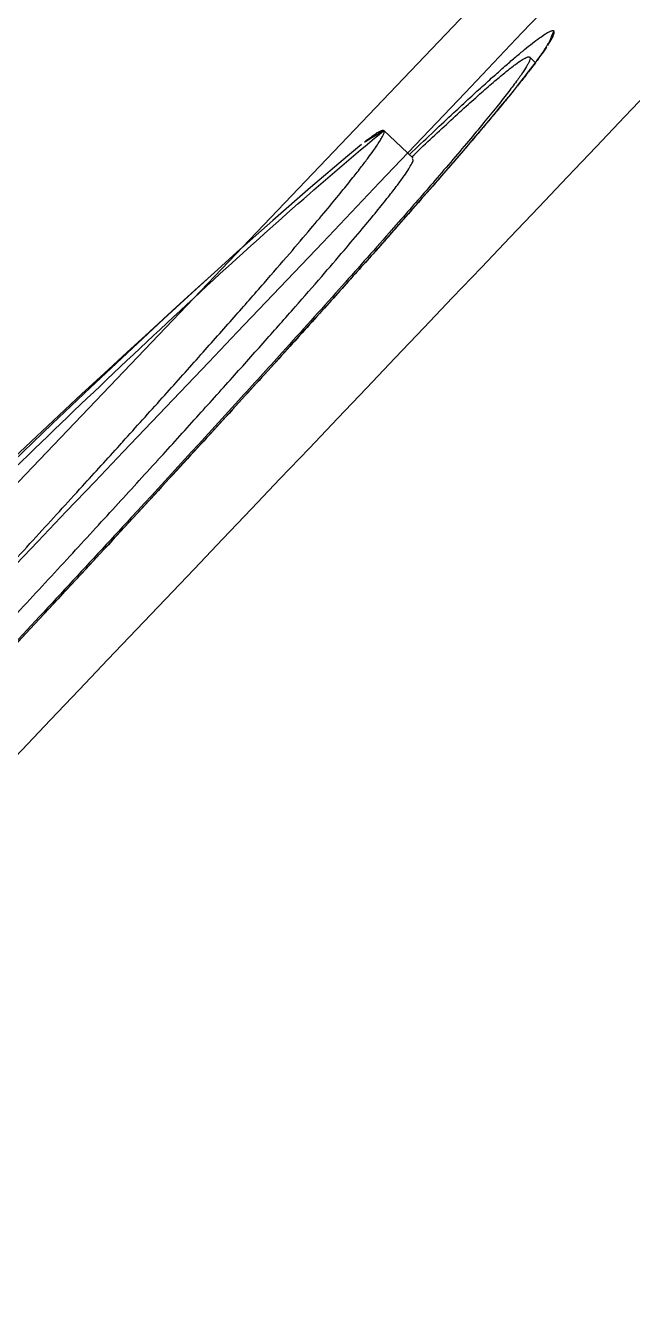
# Model space of a CAD drawing. Header units: millimetres. Extents: x 1145859089 to 1147511753, y -1047484727 to -1047247487.
# Drawn here: x 1146330907.76 to 1146330930.7, y -1047436500.66 to -1047436452.16 of the extents above; entities that cross this region are included whole.
import ezdxf
from ezdxf.xclip import XClip

# ---------------------------------------------------------------- set-up
doc = ezdxf.new("R2010")
doc.units = ezdxf.units.MM
doc.header["$LTSCALE"] = 100
doc.header["$MEASUREMENT"] = 0
doc.header["$XCLIPFRAME"] = 2
doc.linetypes.add('CENTERX2', pattern=[4, 2.5, -0.5, 0.5, -0.5])
doc.layers.get('0').update_dxf_attribs({"linetype": 'CONTINUOUS'})
for name, color, linetype in [('L-지중매입', 3, 'CENTERX2'), ('XREF', 135, 'CONTINUOUS'), ('단지배치도$0$W240910', 135, 'CONTINUOUS')]:
    doc.layers.add(name, color=color, linetype=linetype)

# ---------------------------------------------------------------- blocks, each defined once
blk = doc.blocks.new('단지배치도$0$zw$9902')
at = {"layer": '단지배치도$0$W240910', "linetype": 'ByBlock', "ltscale": 20}
for p, q in [((62174.21, -65162.678), (62288.069, -65043.262)), ((62253.684, -65083.854), (62253.657, -65083.893)), ((62253.709, -65083.817), (62253.684, -65083.854)), ((62253.733, -65083.782), (62253.709, -65083.817)), ((62253.754, -65083.748), (62253.733, -65083.782)), ((62253.775, -65083.717), (62253.754, -65083.748)), ((62253.793, -65083.688), (62253.775, -65083.717)), ((62253.81, -65083.661), (62253.793, -65083.688)), ((62253.825, -65083.636), (62253.81, -65083.661)), ((62253.839, -65083.613), (62253.825, -65083.636)), ((62253.85, -65083.593), (62253.839, -65083.613)), ((62253.861, -65083.575), (62253.85, -65083.593)), ((62253.869, -65083.56), (62253.861, -65083.575)), ((62253.876, -65083.547), (62253.869, -65083.56)), ((62253.881, -65083.537), (62253.876, -65083.547)), ((62253.884, -65083.53), (62253.881, -65083.537)), ((62253.886, -65083.527), (62253.884, -65083.53)), ((62253.886, -65083.527), (62253.886, -65083.527)), ((62253.19, -65084.048), (62253.402, -65084.249)), ((62253.384, -65084.274), (62253.299, -65084.387)), ((62253.462, -65084.168), (62253.384, -65084.274)), ((62253.534, -65084.069), (62253.462, -65084.168)), ((62253.567, -65084.022), (62253.534, -65084.069)), ((62253.599, -65083.978), (62253.567, -65084.022)), ((62253.629, -65083.935), (62253.599, -65083.978)), ((62253.657, -65083.893), (62253.629, -65083.935)), ((62253.007, -65084.767), (62252.896, -65084.909)), ((62253.111, -65084.633), (62253.007, -65084.767)), ((62253.208, -65084.507), (62253.111, -65084.633)), ((62253.299, -65084.387), (62253.208, -65084.507)), ((62252.716, -65085.135), (62252.521, -65085.378)), ((62252.896, -65084.909), (62252.716, -65085.135)), ((62252.308, -65085.64), (62252.078, -65085.919)), ((62252.521, -65085.378), (62252.308, -65085.64)), ((62251.832, -65086.217), (62251.568, -65086.532)), ((62252.078, -65085.919), (62251.832, -65086.217)), ((62251.568, -65086.532), (62251.289, -65086.864)), ((62248.778, -65087.872), (62247.676, -65086.821)), ((62250.994, -65087.212), (62250.684, -65087.576)), ((62251.289, -65086.864), (62250.994, -65087.212)), ((62246.831, -65087.352), (62246.306, -65087.788)), ((62248.638, -65087.738), (62248.644, -65087.732)), ((62250.684, -65087.576), (62250.358, -65087.956)), ((62246.306, -65087.788), (62244.899, -65088.983)), ((62250.358, -65087.956), (62250.018, -65088.35)), ((62250.018, -65088.35), (62249.541, -65088.9)), ((62244.899, -65088.983), (62243.474, -65090.225)), ((62249.541, -65088.9), (62249.038, -65089.476)), ((62249.038, -65089.476), (62248.51, -65090.078)), ((62248.51, -65090.078), (62247.957, -65090.706)), ((62243.474, -65090.225), (62242.084, -65091.462)), ((62247.957, -65090.706), (62247.379, -65091.358)), ((62242.084, -65091.462), (62240.734, -65092.686)), ((62247.379, -65091.358), (62246.778, -65092.034)), ((62246.778, -65092.034), (62246.152, -65092.734)), ((62240.734, -65092.686), (62239.363, -65093.947)), ((62246.152, -65092.734), (62245.503, -65093.458)), ((62245.503, -65093.458), (62244.832, -65094.205)), ((62239.363, -65093.947), (62237.965, -65095.247)), ((62244.832, -65094.205), (62244.138, -65094.974)), ((62244.138, -65094.974), (62243.422, -65095.764)), ((62237.965, -65095.247), (62236.567, -65096.564)), ((62243.422, -65095.764), (62242.687, -65096.574)), ((62236.567, -65096.564), (62235.137, -65097.924)), ((62242.687, -65096.574), (62241.932, -65097.402)), ((62241.932, -65097.402), (62241.159, -65098.249)), ((62235.137, -65097.924), (62233.673, -65099.33)), ((62241.159, -65098.249), (62240.369, -65099.113)), ((62240.369, -65099.113), (62239.563, -65099.992)), ((62239.563, -65099.992), (62238.533, -65101.111)), ((62238.533, -65101.111), (62237.481, -65102.251)), ((62237.481, -65102.251), (62236.404, -65103.417)), ((62236.404, -65103.417), (62235.295, -65104.613)), ((62235.295, -65104.613), (62234.15, -65105.845)), ((62234.15, -65105.845), (62232.962, -65107.12))]:
    blk.add_line(p, q, dxfattribs=at)
at = {"layer": '단지배치도$0$W240910'}
blk.add_arc((57394.291, -57699.4), 11431.377, 251.6277496, 321.4181311, dxfattribs=at)
at = {"layer": '단지배치도$0$W240910', "linetype": 'ByBlock', "ltscale": 20}
for centre, radius, start, end in [((41791.48, -45638.696), 28226.861, 316.1617116, 316.5676775), ((41450.437, -45313.524), 28703.079, 316.1634055, 316.5659905), ((61506.6, -64427.202), 994.87, 317.332166, 317.678043)]:
    blk.add_arc(centre, radius, start, end, dxfattribs=at)
at = {"layer": '단지배치도$0$W240910', "linetype": 'ByBlock', "ltscale": 20, "extrusion": (0, 0, -1)}
blk.add_ellipse((62567.39, -65452.708), major_axis=(-485.991, -11.578), ratio=1, start_param=0.708795, end_param=0.862005, dxfattribs=at)
at = {"layer": '단지배치도$0$W240910', "linetype": 'ByBlock', "ltscale": 20}
for points, knots in [([(62248.644, -65087.732), (62248.68, -65087.698), (62248.994, -65087.398), (62249.55, -65086.87), (62250.277, -65086.187), (62250.9, -65085.609), (62251.43, -65085.124), (62251.887, -65084.713), (62252.289, -65084.358), (62252.652, -65084.045), (62252.983, -65083.767), (62253.28, -65083.528), (62253.534, -65083.335), (62253.734, -65083.195), (62253.886, -65083.104), (62253.993, -65083.053), (62254.08, -65083.031), (62254.104, -65083.055)], [0, 0, 0, 0, 0.148021, 1.303745, 2.298237, 3.141822, 3.851049, 4.45559, 4.984101, 5.459902, 5.893388, 6.280951, 6.605326, 6.848571, 7.016796, 7.126248, 7.228192, 7.228192, 7.228192, 7.228192]), ([(62254.104, -65083.055), (62254.128, -65083.077), (62254.113, -65083.16), (62254.07, -65083.265), (62253.991, -65083.414), (62253.906, -65083.551), (62253.845, -65083.644), (62253.827, -65083.671)], [0, 0, 0, 0, 0.0980617, 0.201128, 0.3602246, 0.5936368, 0.6907797, 0.6907797, 0.6907797, 0.6907797]), ([(62253.827, -65083.671), (62253.786, -65083.732), (62253.672, -65083.898), (62253.531, -65084.092), (62253.432, -65084.225), (62253.408, -65084.256)], [0, 0, 0, 0, 0.220338, 0.6039544, 0.7196038, 0.7196038, 0.7196038, 0.7196038]), ([(62253.408, -65084.256), (62253.346, -65084.34), (62253.187, -65084.548), (62252.918, -65084.892), (62252.586, -65085.307), (62252.201, -65085.779), (62251.747, -65086.327), (62251.205, -65086.97), (62250.563, -65087.723), (62249.812, -65088.595), (62248.94, -65089.594), (62247.936, -65090.735), (62246.783, -65092.033), (62245.463, -65093.508), (62243.958, -65095.178), (62242.245, -65097.065), (62240.3, -65099.193), (62238.097, -65101.59), (62235.602, -65104.287), (62232.778, -65107.323), (62229.586, -65110.735), (62225.956, -65114.592), (62221.901, -65118.873), (62217.645, -65123.337), (62213.544, -65127.611), (62209.843, -65131.443), (62206.574, -65134.809), (62203.667, -65137.784), (62201.082, -65140.415), (62198.784, -65142.739), (62196.744, -65144.79), (62194.934, -65146.598), (62193.331, -65148.188), (62191.915, -65149.583), (62190.668, -65150.802), (62189.572, -65151.864), (62188.61, -65152.787), (62187.771, -65153.584), (62187.046, -65154.266), (62186.425, -65154.841), (62185.896, -65155.325), (62185.44, -65155.734), (62185.039, -65156.088), (62184.7, -65156.38), (62184.492, -65156.555), (62184.405, -65156.627)], [0, 0, 0, 0, 0.313904, 0.785938, 1.309904, 1.908722, 2.610799, 3.446041, 4.432154, 5.579577, 6.898803, 8.409937, 10.137933, 12.10808, 14.347045, 16.883775, 19.753734, 22.995188, 26.650958, 30.776923, 35.433042, 40.668896, 46.665278, 53.123251, 59.172395, 64.435061, 69.106362, 73.246956, 76.916151, 80.169465, 83.05019, 85.596842, 87.844859, 89.823381, 91.559072, 93.077294, 94.402921, 95.55651, 96.548523, 97.389382, 98.09617, 98.698881, 99.226154, 99.701164, 100.041093, 100.041093, 100.041093, 100.041093]), ([(62253.19, -65084.048), (62253.198, -65084.058), (62253.209, -65084.09), (62253.194, -65084.151), (62253.163, -65084.232), (62253.081, -65084.387), (62252.924, -65084.634), (62252.67, -65084.992), (62252.334, -65085.435), (62251.919, -65085.96), (62251.427, -65086.565), (62250.624, -65087.528), (62249.555, -65088.778), (62248.669, -65089.794), (62248.24, -65090.283)], [0, 0, 0, 0, 0.037854, 0.096807, 0.18345, 0.299451, 0.620754, 1.060569, 1.616799, 2.286868, 3.068011, 3.957376, 6.049129, 8.001669, 8.001669, 8.001669, 8.001669]), ([(62248.73, -65087.821), (62249.195, -65087.38), (62249.877, -65086.739), (62250.76, -65085.93), (62251.34, -65085.409), (62251.845, -65084.969), (62252.271, -65084.613), (62252.617, -65084.342), (62252.856, -65084.173), (62253.007, -65084.084), (62253.087, -65084.049), (62253.147, -65084.031), (62253.18, -65084.041), (62253.19, -65084.048)], [0, 0, 0, 0, 1.920561, 2.810156, 3.591512, 4.261774, 4.818171, 5.258124, 5.579532, 5.695572, 5.782243, 5.841216, 5.87908, 5.87908, 5.87908, 5.87908]), ([(62247.676, -65086.821), (62247.648, -65086.794), (62247.553, -65086.833), (62247.45, -65086.888), (62247.315, -65086.977), (62247.15, -65087.097), (62246.985, -65087.227), (62246.874, -65087.317), (62246.831, -65087.353)], [0, 0, 0, 0, 0.115839, 0.228888, 0.3842, 0.586991, 0.844952, 1.014035, 1.014035, 1.014035, 1.014035]), ([(62232.753, -65100.539), (62232.995, -65100.303), (62235.872, -65097.498), (62239.871, -65093.683), (62244.641, -65089.386), (62246.723, -65087.602), (62247.676, -65086.821)], [0, 0, 0, 0, 1.015514, 12.053259, 16.577359, 20.274834, 20.274834, 20.274834, 20.274834]), ([(62237.688, -65098.728), (62237.759, -65098.65), (62238.328, -65098.02), (62239.355, -65096.88), (62240.727, -65095.344), (62241.979, -65093.93), (62243.097, -65092.654), (62244.063, -65091.538), (62244.868, -65090.593), (62245.526, -65089.809), (62246.057, -65089.164), (62246.48, -65088.639), (62246.812, -65088.216), (62247.071, -65087.875), (62247.27, -65087.6), (62247.424, -65087.378), (62247.537, -65087.202), (62247.62, -65087.058), (62247.67, -65086.948), (62247.705, -65086.848), (62247.676, -65086.821)], [0, 0, 0, 0, 0.317667, 2.546569, 4.601266, 6.497077, 8.212421, 9.692432, 10.924248, 11.935786, 12.763703, 13.429295, 13.958653, 14.378781, 14.712775, 14.977527, 15.186198, 15.3462, 15.462877, 15.582439, 15.582439, 15.582439, 15.582439]), ([(62239.147, -65099.277), (62239.632, -65098.743), (62240.568, -65097.709), (62241.916, -65096.21), (62243.158, -65094.817), (62244.284, -65093.542), (62245.278, -65092.402), (62246.123, -65091.419), (62246.818, -65090.596), (62247.376, -65089.92), (62247.818, -65089.37), (62248.164, -65088.924), (62248.419, -65088.571), (62248.616, -65088.298), (62248.71, -65088.101), (62248.813, -65087.966), (62248.771, -65087.906), (62248.758, -65087.893)], [0, 0, 0, 0, 2.164869, 4.184166, 6.04779, 7.762806, 9.286848, 10.585733, 11.652675, 12.516561, 13.214865, 13.772063, 14.20558, 14.531009, 14.759687, 14.901069, 14.956033, 14.956033, 14.956033, 14.956033]), ([(62248.24, -65090.283), (62248.122, -65090.418), (62247.373, -65091.269), (62245.909, -65092.918), (62244.005, -65095.035), (62242.733, -65096.436), (62242.18, -65097.044)], [0, 0, 0, 0, 0.537005, 3.400659, 6.614663, 9.079079, 9.079079, 9.079079, 9.079079]), ([(62218.129, -65119.715), (62218.99, -65118.812), (62220.743, -65116.968), (62223.362, -65114.201), (62225.919, -65111.484), (62228.321, -65108.916), (62230.538, -65106.532), (62232.588, -65104.314), (62234.486, -65102.247), (62236.17, -65100.403), (62237.22, -65099.245), (62237.688, -65098.728)], [0, 0, 0, 0, 3.743672, 7.631825, 11.428276, 14.93902, 18.178212, 21.197, 23.998758, 26.597082, 28.688442, 28.688442, 28.688442, 28.688442]), ([(62231.219, -65107.883), (62231.454, -65107.63), (62232.362, -65106.654), (62233.893, -65105.004), (62235.762, -65102.979), (62237.491, -65101.094), (62238.603, -65099.874), (62239.14, -65099.283), (62239.147, -65099.277)], [0, 0, 0, 0, 1.036829, 3.999041, 6.750569, 9.30493, 11.673982, 11.701224, 11.701224, 11.701224, 11.701224]), ([(62238.123, -65101.472), (62236.448, -65103.289), (62232.632, -65107.404), (62226.475, -65113.966), (62219.653, -65121.157), (62212.794, -65128.314), (62206.53, -65134.78), (62202.598, -65138.792), (62200.859, -65140.554)], [0, 0, 0, 0, 7.412838, 16.836515, 26.99373, 37.150656, 46.573573, 54.002163, 54.002163, 54.002163, 54.002163])]:
    blk.add_open_spline(points, degree=3, knots=knots, dxfattribs=at)
blk = doc.blocks.new('단지배치도')
blk.add_blockref('단지배치도$0$zw$9902', (141034.193, 142437.157))

msp = doc.modelspace()

# ---------------------------------------------------------------- linework, layer by layer
at = {"layer": 'L-지중매입', "ltscale": 2}
msp.add_arc((1146292364.149594, -1047402174.186541, 0), 45716.750817, 303.4822833292, 333.0437788935, dxfattribs=at)

# ---------------------------------------------------------------- block references
at = {"layer": 'XREF'}
ref = msp.add_blockref('단지배치도', (1146127639.433663, -1047513806.462535), dxfattribs=at)
XClip(ref).set_block_clipping_path([(72982.4064819524, 34919.7593965298), (360382.4067475507, 255319.7593436697)])

doc.saveas('drawing.dxf')
